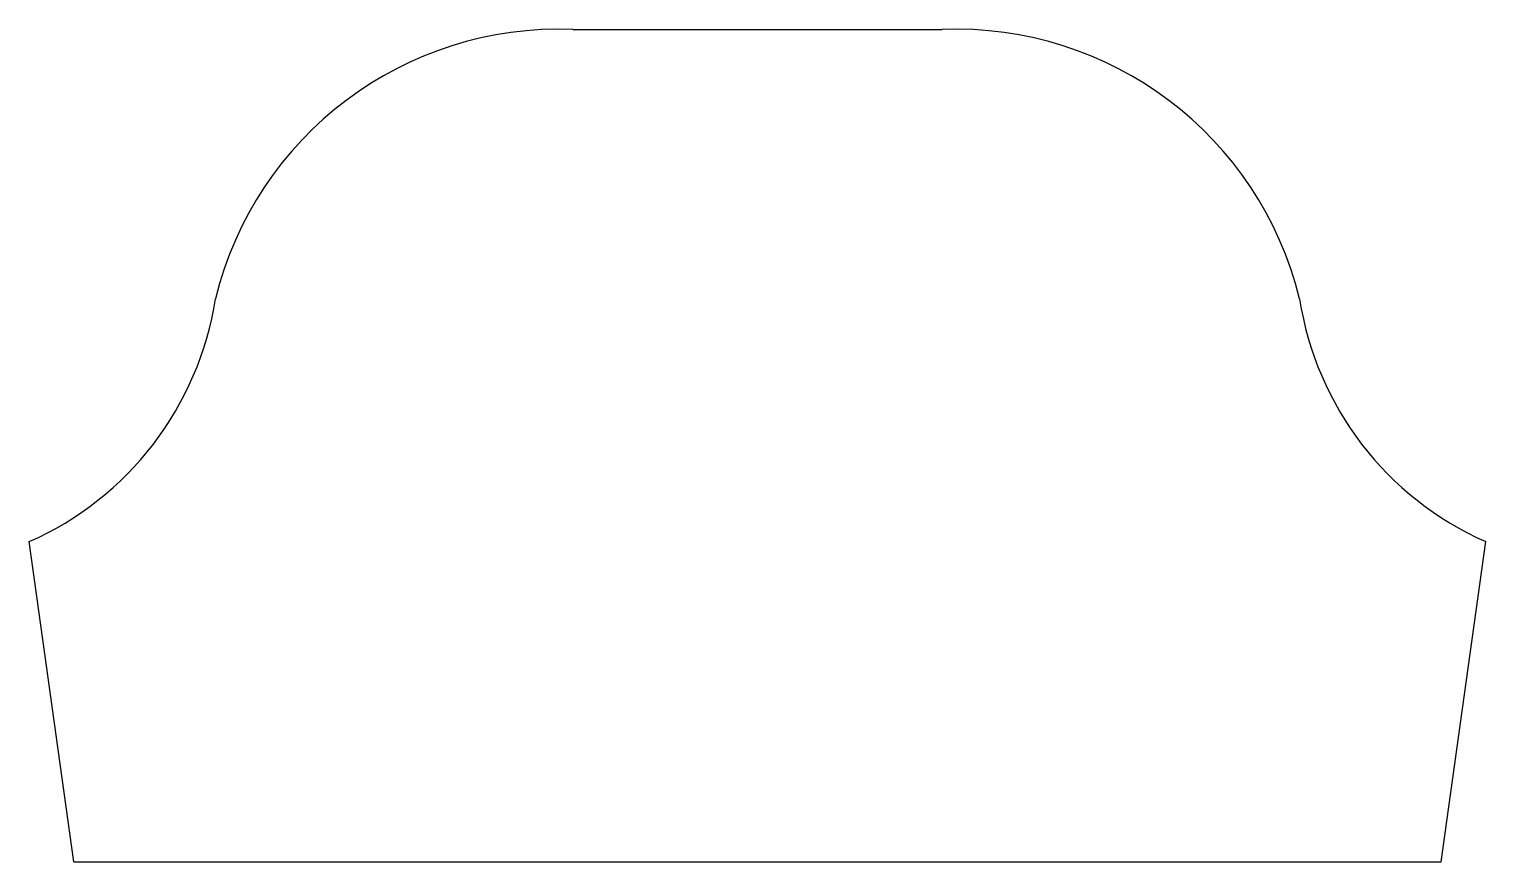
# Model space of a CAD drawing. Header units: inches. Extents: x 2.5 to 25.4, y 3.4 to 16.5.
import ezdxf

# ---------------------------------------------------------------- set-up
doc = ezdxf.new("R2010")
doc.units = ezdxf.units.IN
doc.header["$MEASUREMENT"] = 0

msp = doc.modelspace()

# ---------------------------------------------------------------- linework, layer by layer
for p, q in [((11.072, 16.481), (16.885, 16.481)), ((3.221, 3.389), (2.518, 8.426)), ((24.735, 3.389), (25.438, 8.426)), ((3.221, 3.389), (24.735, 3.389))]:
    msp.add_line(p, q)
for centre, radius, start, end in [((10.858, 10.914), 5.571, 87.8057, 166.1811), ((17.098, 10.914), 5.571, 13.8189, 92.1943), ((0.501, 13.008), 5.007, 293.7627, 351.2298), ((27.456, 13.008), 5.007, 188.7702, 246.2373)]:
    msp.add_arc(centre, radius, start, end)

doc.saveas('drawing.dxf')
